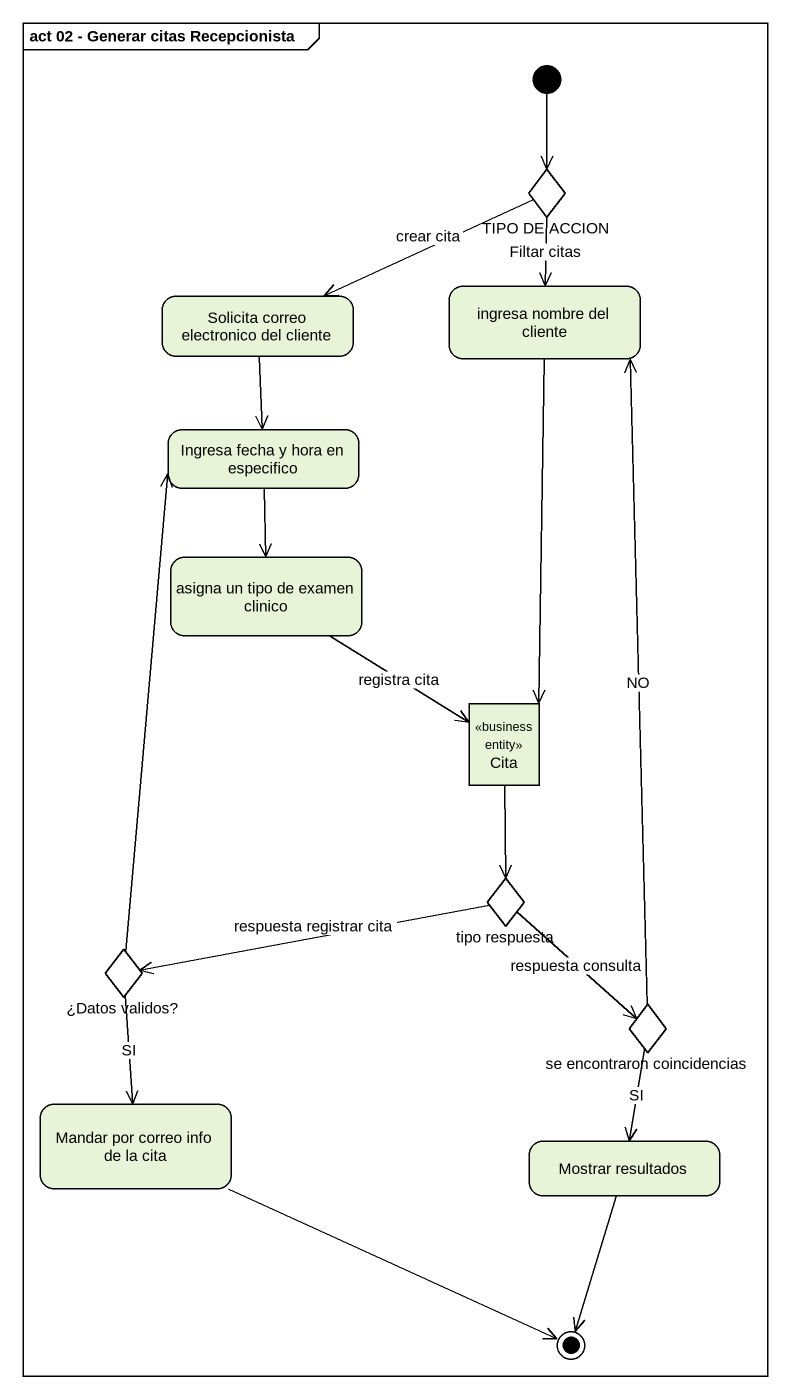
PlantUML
@startuml
mainframe act 02 - Generar citas Recepcionista
hide empty description
state "TIPO DE ACCION" as TIPO_DE_ACCION <<choice>>
state "Solicita correo electronico del cliente" as Solicita_correo_electronico
state "ingresa nombre del cliente" as ingresa_nombre_del_cliente
state "Ingresa fecha y hora en especifico" as Ingresa_fecha_y_hora_en
state "asigna un tipo de examen clinico" as asigna_un_tipo_de_examen
state Cita <<business entity>>
state "tipo respuesta" as tipo_respuesta <<choice>>
state "¿Datos validos?" as Datos_validos <<choice>>
state "se encontraron coincidencias" as se_encontraron_coincidencias <<choice>>
state "Mandar por correo info de la cita" as Mandar_por_correo_info_de
state "Mostrar resultados" as Mostrar_resultados
[*] --> TIPO_DE_ACCION
TIPO_DE_ACCION -left-> Solicita_correo_electronico : crear cita
TIPO_DE_ACCION --> ingresa_nombre_del_cliente : Filtar citas
Solicita_correo_electronico --> Ingresa_fecha_y_hora_en
ingresa_nombre_del_cliente --> Cita
Ingresa_fecha_y_hora_en --> asigna_un_tipo_de_examen
asigna_un_tipo_de_examen --> Cita : registra cita
Cita --> tipo_respuesta
tipo_respuesta -left-> Datos_validos : respuesta registrar cita
tipo_respuesta --> se_encontraron_coincidencias : respuesta consulta
Datos_validos -up-> Ingresa_fecha_y_hora_en
Datos_validos --> Mandar_por_correo_info_de : SI
se_encontraron_coincidencias -up-> ingresa_nombre_del_cliente : NO
se_encontraron_coincidencias --> Mostrar_resultados : SI
Mandar_por_correo_info_de -right-> [*]
Mostrar_resultados --> [*]
@enduml
